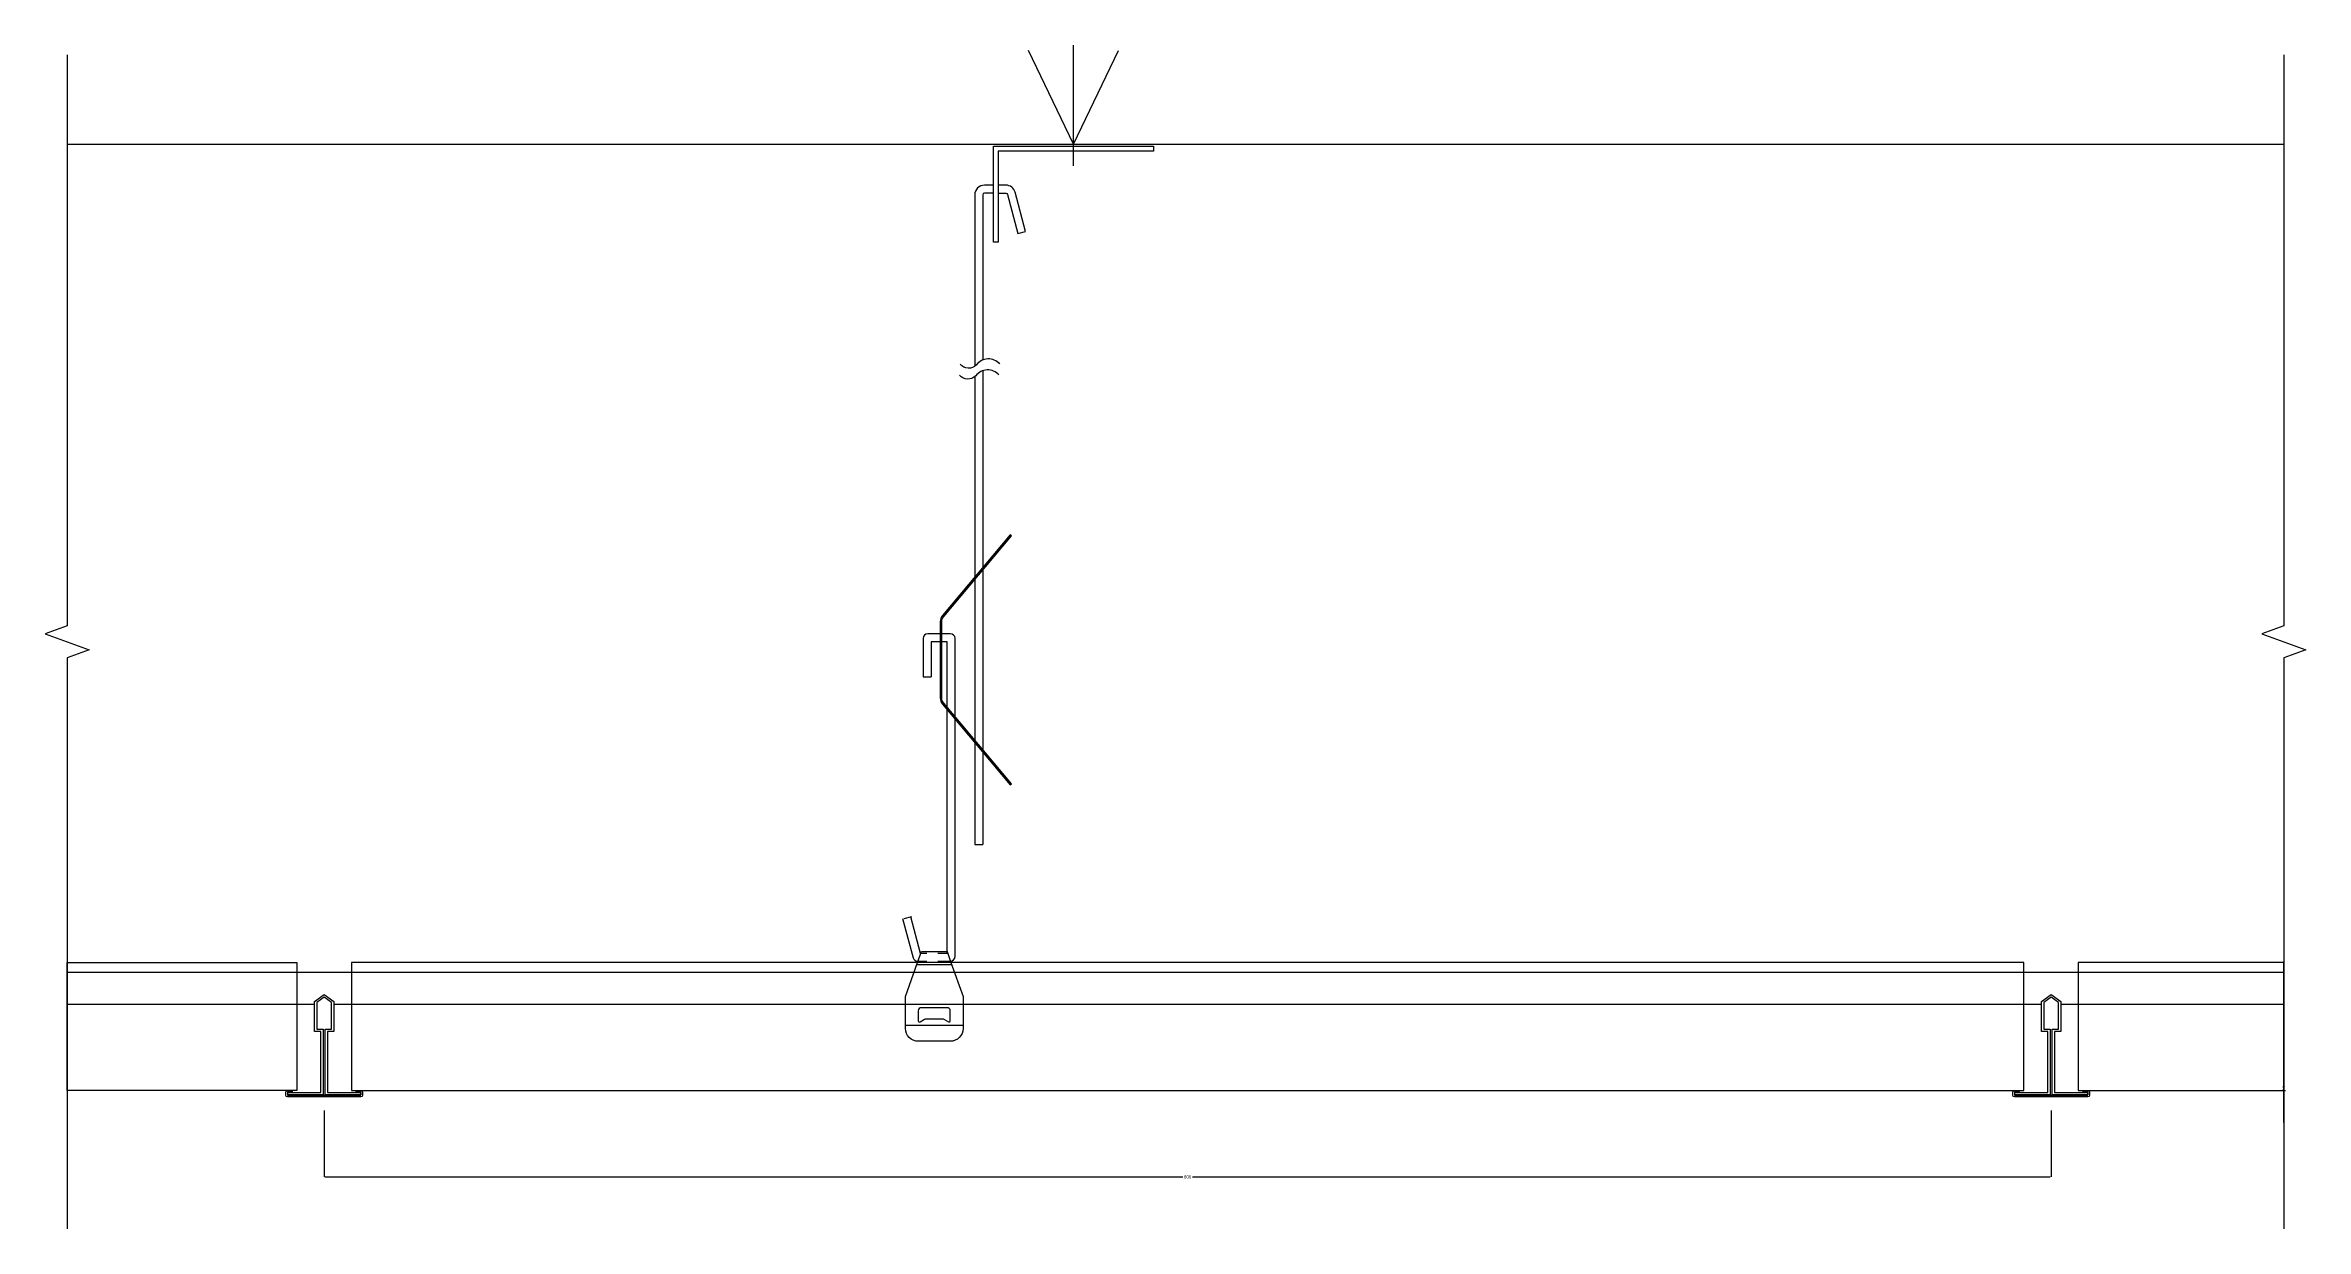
# Model space of a CAD drawing. Header units: metres. Extents: x 33 to 776, y 136 to 1110.
# Drawn here: x 70 to 776, y 136 to 506 of the extents above; entities that cross this region are included whole.
import ezdxf

# ---------------------------------------------------------------- set-up
doc = ezdxf.new("R2010")
doc.units = ezdxf.units.M
for name, color, linetype in [('CEIL', 8, 'Continuous'), ('DIM', 1, 'Continuous'), ('GRID', 2, 'Continuous'), ('OBJ', 3, 'Continuous'), ('PROFILE', 3, 'Continuous'), ('SCREW', 2, 'Continuous'), ('STR', 5, 'Continuous'), ('TILE', 2, 'Continuous')]:
    doc.layers.add(name, color=color, linetype=linetype)
doc.dimstyles.get("Standard").update_dxf_attribs({"dimtxt": 2.5, "dimasz": 2.5, "dimexe": 1.25, "dimexo": 0.625, "dimtad": 1, "dimcen": 2.5, "dimazin": 3, "dimtfac": 1, "dimtmove": 0, "dimatfit": 3})

# ---------------------------------------------------------------- blocks, each defined once
blk = doc.blocks.new('FIXING')
at = {"layer": 'STR'}
for points in [[(0, 0.7), (-14.07, 29.91)], [(0, -6.05), (0, 31.59)], [(0, 0.7), (14.07, 29.91)]]:
    blk.add_lwpolyline(points, dxfattribs=at)
blk = doc.blocks.new('32T')
at = {"layer": 'PROFILE'}
blk.add_lwpolyline([(3.12, -6.87), (1.12, -6.87), (1.12, -25.98), (11.53, -25.98), (11.53, -26.68), (0.42, -26.68), (0.42, -6.17), (2.42, -6.17), (2.42, 2.15), (0.12, 3.85), (-2.18, 2.15), (-2.18, -6.17), (-0.18, -6.17), (-0.18, -26.68), (-11.26, -26.68), (-11.26, -25.98), (-0.88, -25.98), (-0.88, -6.87), (-2.88, -6.87), (-2.88, 2.5), (0.12, 4.72), (3.12, 2.5)], close=True, dxfattribs=at)
blk.add_lwpolyline([(11.62, -25.38, -0.41), (12.12, -25.88), (12.12, -26.78, -0.41), (11.62, -27.28), (-11.38, -27.28, -0.41), (-11.88, -26.78), (-11.88, -25.88, -0.41), (-11.38, -25.38), (-9.88, -25.38), (-9.88, -25.88), (-11.38, -25.88), (-11.38, -26.78), (11.62, -26.78), (11.62, -25.88), (10.12, -25.88), (10.12, -25.38)], format="xyb", close=True, dxfattribs=at)
blk = doc.blocks.new('_CLOSEDFILLED')
at = {"color": 0, "linetype": 'BYBLOCK'}
blk.add_solid([(-1, 0.2), (0, 0), (-1, -0.2)], dxfattribs=at)
blk = doc.blocks.new('*D5')
for p, q in [((769.61, 189.44), (769.61, 179.44)), ((769.36, 179.44), (769.11, 179.44)), ((769.61, 169.44), (769.61, 179.44)), ((769.61, 179.44), (769.61, 179.44)), ((769.86, 179.44), (770.11, 179.44))]:
    blk.add_line(p, q)
at = {"layer": 'Defpoints'}
for p in [(769.61, 189.44), (769.61, 179.44), (769.61, 169.44)]:
    blk.add_point(p, dxfattribs=at)
at = {"layer": 'DIM', "xscale": 0.25, "yscale": 0.25}
blk.add_blockref('_CLOSEDFILLED', (769.61, 179.44), dxfattribs=at)
at = {"layer": 'DIM', "xscale": 0.25, "yscale": 0.25, "rotation": 180}
blk.add_blockref('_CLOSEDFILLED', (769.61, 179.44), dxfattribs=at)
at = {"layer": 'DIM', "insert": (769.61, 180.565), "char_height": 1, "attachment_point": 5}
blk.add_mtext('0', dxfattribs=at)
blk = doc.blocks.new('*D6')
for p, q in [((157.48, 173.23), (157.48, 152.44)), ((696.93, 173.23), (696.93, 152.44)), ((157.73, 152.44), (425.705, 152.44)), ((428.705, 152.44), (696.68, 152.44))]:
    blk.add_line(p, q)
at = {"layer": 'Defpoints'}
for p in [(157.48, 173.23), (696.93, 173.23), (157.48, 152.44)]:
    blk.add_point(p, dxfattribs=at)
at = {"layer": 'DIM', "xscale": 0.25, "yscale": 0.25, "rotation": 180}
blk.add_blockref('_CLOSEDFILLED', (157.48, 152.44), dxfattribs=at)
at = {"layer": 'DIM', "xscale": 0.25, "yscale": 0.25}
blk.add_blockref('_CLOSEDFILLED', (696.93, 152.44), dxfattribs=at)
at = {"layer": 'DIM', "insert": (427.205, 152.44), "char_height": 1, "attachment_point": 5}
blk.add_mtext('600', dxfattribs=at)

msp = doc.modelspace()

# ---------------------------------------------------------------- linework, layer by layer
msp.add_lwpolyline([(148.98, 206.34), (148.98, 206.34), (148.98, 206.34), (148.98, 206.34)], close=True)
at = {"layer": 'CEIL'}
for points in [[(148.98, 179.44), (77.22, 179.44), (77.22, 219.44), (148.98, 219.44)], [(165.98, 179.44), (688.43, 179.44), (688.43, 219.44), (165.98, 219.44)], [(705.43, 179.44), (769.61, 179.44), (769.61, 219.44), (705.43, 219.44)]]:
    msp.add_lwpolyline(points, close=True, dxfattribs=at)
at = {"layer": 'DIM'}
for points in [[(77.22, 503.04), (77.22, 324.64), (70.35, 322.14), (84.09, 317.14), (77.22, 314.64), (77.22, 136.24)], [(769.61, 503.04), (769.61, 324.64), (762.74, 322.14), (776.48, 317.14), (769.61, 314.64), (769.61, 136.24)]]:
    msp.add_lwpolyline(points, dxfattribs=at)
at = {"layer": 'GRID'}
for p, q in [((148.98, 216.34), (77.22, 216.34)), ((165.98, 216.34), (148.98, 216.34)), ((688.43, 216.34), (165.98, 216.34)), ((705.43, 216.34), (688.43, 216.34)), ((769.61, 216.34), (705.43, 216.34)), ((148.98, 206.34), (77.22, 206.34)), ((154.48, 206.34), (148.98, 206.34)), ((165.98, 206.34), (160.48, 206.34)), ((688.43, 206.34), (165.98, 206.34)), ((693.93, 206.34), (688.43, 206.34)), ((705.43, 206.34), (699.93, 206.34)), ((769.61, 206.34), (705.43, 206.34))]:
    msp.add_line(p, q, dxfattribs=at)
at = {"layer": 'OBJ'}
msp.add_lwpolyline([(368.04, 444.46), (366.54, 444.46), (366.54, 474.46), (416.54, 474.46), (416.54, 472.96), (368.04, 472.96)], close=True, dxfattribs=at)
at = {"layer": 'PROFILE'}
for p, q in [((342.63, 218.83), (353.49, 218.83)), ((339.06, 199.83), (357.06, 199.83))]:
    msp.add_line(p, q, dxfattribs=at)
msp.add_lwpolyline([(353.27, 219.44), (357.06, 208.83), (357.06, 198.83, -0.41), (353.06, 194.83), (343.06, 194.83, -0.41), (339.06, 198.83), (339.06, 208.83), (342.85, 219.44)], format="xyb", dxfattribs=at)
for points in [[(342.85, 219.44), (344.06, 222.83), (352.06, 222.83)], [(352.06, 222.83), (353.27, 219.44)]]:
    msp.add_lwpolyline(points, dxfattribs=at)
msp.add_lwpolyline([(353.06, 204.33, 0.41), (352.06, 205.33), (344.06, 205.33, 0.41), (343.06, 204.33), (343.06, 201.23, 0.58), (343.65, 200.89), (345.06, 201.7, -0.13), (345.56, 201.83), (350.56, 201.83, -0.13), (351.06, 201.7), (352.47, 200.89, 0.58), (353.06, 201.23)], format="xyb", close=True, dxfattribs=at)
at = {"layer": 'SCREW'}
for p, q in [((344.56, 308.67), (347.06, 308.67)), ((360.72, 256.34), (363.22, 256.34)), ((338.69, 233.21), (341.1, 233.86))]:
    msp.add_line(p, q, dxfattribs=at)
for points in [[(366.54, 462.32), (363.72, 462.32, 0.41), (360.72, 459.32), (360.72, 405.73)], [(366.54, 459.82), (363.72, 459.82, 0.41), (363.22, 459.32), (363.22, 407.68)], [(368.04, 459.82), (370.42, 459.82, -0.34), (370.9, 459.45), (374.19, 447.18), (376.61, 447.83), (373.32, 460.1, 0.34), (370.42, 462.32), (368.04, 462.32)], [(349.19, 219.83), (353.06, 219.83, 0.41), (354.56, 221.33), (354.56, 320.67, 0.41), (353.06, 322.17), (346.06, 322.17, 0.41), (344.56, 320.67), (344.56, 308.67)], [(338.19, 233.21), (341.48, 220.94, 0.34), (342.93, 219.83), (345.76, 219.83)]]:
    msp.add_lwpolyline(points, format="xyb", dxfattribs=at)
for points in [[(363.22, 404.35), (363.22, 256.34)], [(360.72, 402.48), (360.72, 256.34)], [(349.19, 222.33), (352.06, 222.33), (352.06, 319.67), (347.06, 319.67), (347.06, 308.67)], [(340.6, 233.86), (343.69, 222.33), (345.76, 222.33)]]:
    msp.add_lwpolyline(points, dxfattribs=at)
msp.add_lwpolyline([(371.78, 274.95), (372.16, 275.27), (351.01, 300.48, -0.18), (350.42, 302.09), (350.42, 325.9, -0.18), (351.01, 327.51), (372.16, 352.72), (371.78, 353.04), (350.62, 327.83, 0.18), (349.92, 325.9), (349.92, 302.09, 0.18), (350.62, 300.16)], format="xyb", close=True, dxfattribs=at)
at = {"layer": 'STR'}
msp.add_line((77.22, 475.16), (769.61, 475.16), dxfattribs=at)
at = {"layer": 'TILE'}
for points in [[(368.27, 403.03, 0.47), (361.01, 402.75, -0.45), (355.92, 402.97)], [(368.5, 406.45, 0.47), (361.23, 406.16, -0.45), (356.15, 406.39)]]:
    msp.add_lwpolyline(points, format="xyb", dxfattribs=at)

# ---------------------------------------------------------------- block references
msp.add_blockref('FIXING', (391.54, 474.46))
at = {"layer": 'DIM'}
for p in [(157.37, 204.76), (696.82, 204.76)]:
    msp.add_blockref('32T', p, dxfattribs=at)

# ---------------------------------------------------------------- dimensions: what is measured, and where the dimension line sits
dim = msp.add_linear_dim(base=(769.61, 179.44), p1=(769.61, 169.44), p2=(769.61, 189.44), dimstyle='Standard', dxfattribs=at)
dim.commit()
dim.dimension.update_dxf_attribs({"geometry": '*D5', "text_midpoint": (769.61, 180.565)})
dim = msp.add_linear_dim(base=(157.48, 152.44), p1=(157.48, 173.23), p2=(696.93, 173.23), text='600', dimstyle='Standard', dxfattribs=at)
dim.commit()
dim.dimension.update_dxf_attribs({"geometry": '*D6', "text_midpoint": (427.205, 152.44)})

doc.saveas('drawing.dxf')
